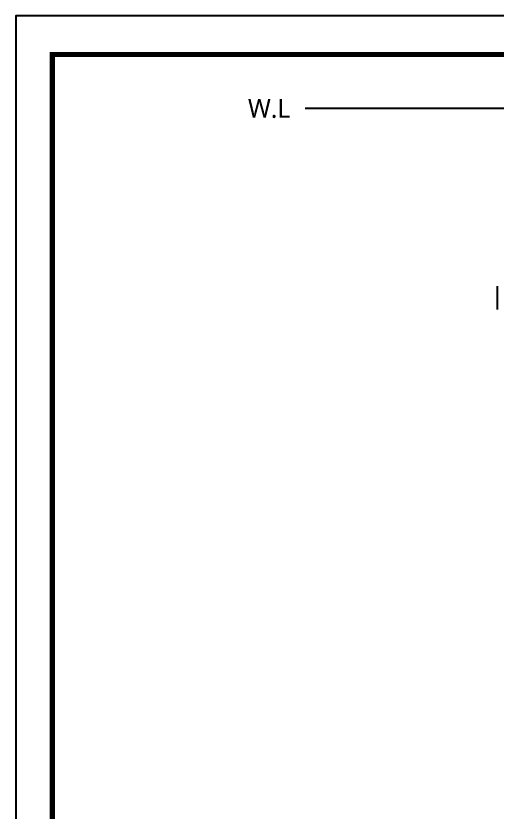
# Model space of a CAD drawing. Extents: x 0 to 1354, y 0 to 992.
# Drawn here: x 0 to 287.4, y 516.9 to 992.2 of the extents above; entities that cross this region are included whole.
import ezdxf

# ---------------------------------------------------------------- set-up
doc = ezdxf.new("R2010")
doc.units = 0
doc.header["$LTSCALE"] = 10
doc.header["$MEASUREMENT"] = 0
doc.layers.get('0').update_dxf_attribs({"linetype": 'CONTINUOUS'})
doc.layers.add('1', color=7, linetype='CONTINUOUS')
doc.layers.add('치수선', color=7, linetype='CONTINUOUS', lineweight=20)
doc.styles.add('Daelim Dimension', font='NanumGothic.ttf')

msp = doc.modelspace()

# ---------------------------------------------------------------- linework, layer by layer
at = {"lineweight": -3, "ltscale": 0.5}
msp.add_lwpolyline([(0, 0), (1354.08, 0), (1354.08, 992.16), (0, 992.16)], close=True, dxfattribs=at)
at = {"color": 5, "linetype": 'ByBlock', "lineweight": -3, "const_width": 3.12}
msp.add_lwpolyline([(21.77, 42.48), (1332.17, 42.48), (1332.17, 969.12), (21.77, 969.12)], close=True, dxfattribs=at)
at = {"layer": '1', "color": 7, "linetype": 'Continuous', "lineweight": -3}
msp.add_open_spline([(287.45, 830.85), (287.45, 829.72), (287.45, 828.58), (287.45, 826.85), (287.45, 826.27), (287.45, 825.11), (287.45, 824.53), (287.45, 823.79), (287.45, 823.64), (287.45, 823.42), (287.45, 823.35), (287.45, 823.2), (287.45, 822.83), (287.45, 822.46), (287.45, 821.58), (287.45, 821), (287.45, 819.85), (287.45, 819.27), (287.45, 818.13), (287.45, 817.56), (287.45, 816.99)], degree=3, knots=[0, 0, 0, 0, 0.25, 0.25, 0.375, 0.375, 0.5, 0.5, 0.53125, 0.53125, 0.546875, 0.546875, 0.5625, 0.625, 0.625, 0.75, 0.75, 0.875, 0.875, 1, 1, 1, 1], dxfattribs=at)
at = {"layer": '치수선', "lineweight": -3}
msp.add_line((949.47, 936.96), (172.74, 936.96), dxfattribs=at)

# ---------------------------------------------------------------- texts
at = {"layer": '치수선', "lineweight": -3, "insert": (163.86, 942.57), "char_height": 11.25, "attachment_point": 3, "style": 'Daelim Dimension'}
msp.add_mtext_dynamic_manual_height_columns('W.L', width=17.4109, gutter_width=12.5, heights=[0], dxfattribs=at)

doc.saveas('drawing.dxf')
